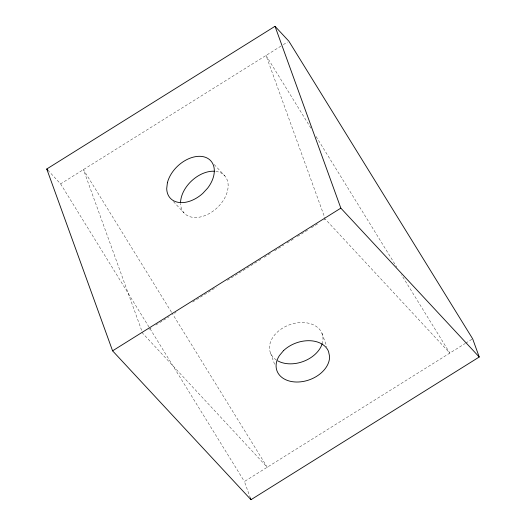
<?xml version="1.0" encoding="UTF-8"?>
<svg xmlns="http://www.w3.org/2000/svg" width="526" height="526" viewBox="0 0 526 526"><rect width="100%" height="100%" fill="white"/><g stroke="black" fill="none" stroke-linecap="round" stroke-linejoin="round"><path stroke-width="0.39" stroke-dasharray="2.63 1.97" d="M47.866 170.187L60.602 183.883L282.633 45.078M283.323 44.644L287.472 42.054M148.917 329.361L151.692 327.626M155.86 325.022L169.05 316.777M174.606 313.305L175.993 312.437M192.661 302.016L216.265 287.262M227.377 280.312L261.396 259.042M264.17 257.306L271.114 252.967M274.585 250.797L283.613 245.155M287.084 242.986L294.027 238.646M297.499 236.476L307.914 229.961M311.385 227.791L318.329 223.451M323.885 219.98L325.272 219.112L449.835 353.091L401.509 274.835M250.435 498.188L244.399 481.514L465.05 343.577M465.74 343.143L471.967 339.25M214.22 164.52L224.74 175.835M173.442 201.576L183.962 212.892M310.905 128.12L266.031 55.454L324.996 218.343M316.08 136.504L396.762 267.149M171.443 312.142L83.424 169.615L142.671 333.267L267.228 467.246L171.877 312.839M60.602 183.883L244.399 481.514M321.938 333.228L326.87 346.864M270.568 353.13L274.953 365.254M215.857 171.364A27.556 18.555 -42.9 0 1 216.64 208.263A27.556 18.555 -42.9 0 1 180.549 203.457M276.354 360.008A27.556 19.587 -19.9 0 1 289.254 324.884A27.556 19.587 -19.9 0 1 322.451 342.847"/><path stroke-width="0.79" d="M46.761 168.997L275.019 26.3L288.859 41.186L472.657 338.816L479.239 357.003L250.981 499.7L112.584 350.835L46.761 168.997L47.866 170.187M112.584 350.835L340.841 208.138L275.019 26.3M340.841 208.138L479.239 357.003M250.435 498.188L250.981 499.7M180.543 202.766A27.556 18.555 -42.9 0 1 214.476 171.233M322.234 343.616A27.556 19.587 -19.9 0 1 277.741 360.856M167.399 182.752L166.709 188.571A27.556 18.555 -42.9 0 0 202.799 193.377L207.658 188.111A27.556 18.555 -42.9 0 0 202.017 156.478A27.556 18.555 -42.9 0 0 167.399 182.752M283.514 350.651L279.385 355.596A27.556 19.587 -19.9 0 0 296.467 382.021A27.556 19.587 -19.9 0 0 329.578 356.437L328.52 351.407A27.556 19.587 -19.9 0 0 283.514 350.651"/></g></svg>
